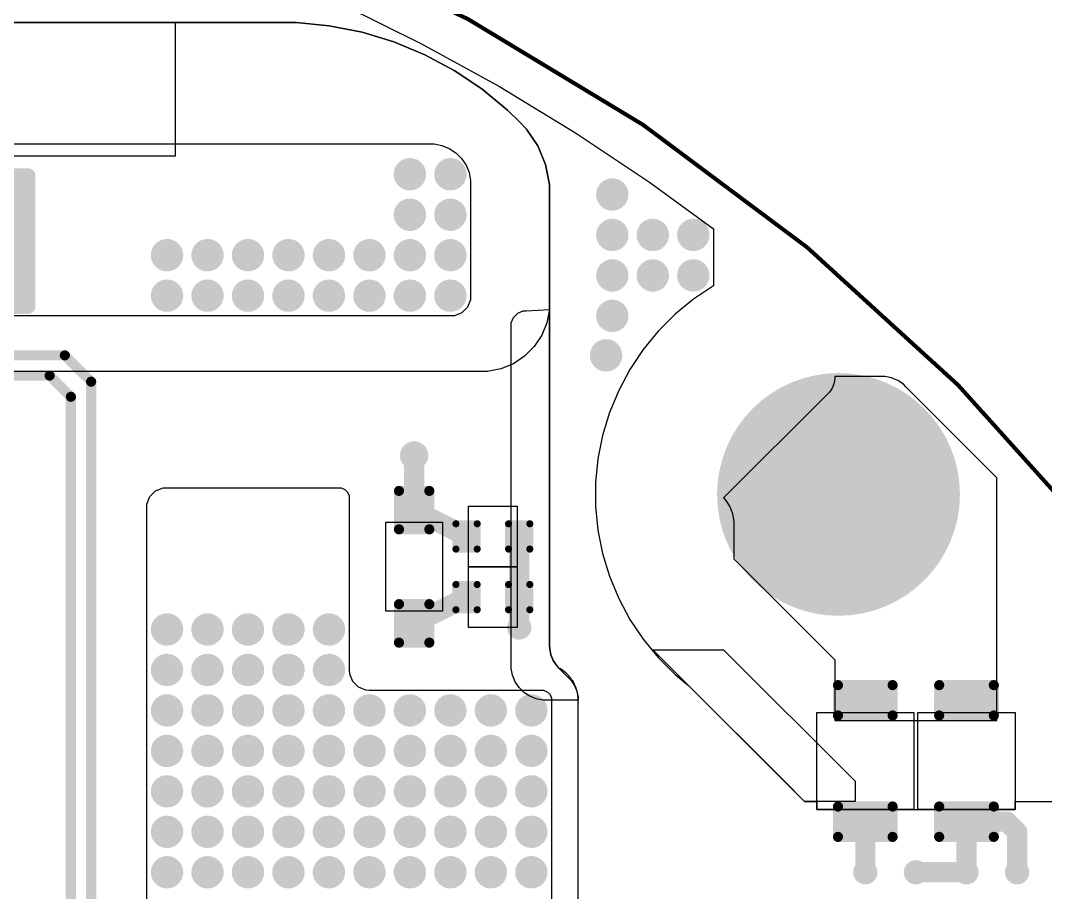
# Model space of a CAD drawing. Header units: millimetres. Extents: x 194 to 375, y 175 to 317.
# Drawn here: x 267.38 to 292.7, y 277.75 to 299.3 of the extents above; entities that cross this region are included whole.
import ezdxf

# ---------------------------------------------------------------- set-up
doc = ezdxf.new("R2010")
doc.units = ezdxf.units.MM
doc.layers.add('Mechanical20', color=56, linetype='Continuous')
doc.layers.add('TopLayer', color=1, linetype='Continuous')

# ---------------------------------------------------------------- blocks, each defined once
blk = doc.blocks.new('R_1608S_108')
at = {"layer": 'TopLayer'}
for p, q in [((-0.5999987999999999, -0.75000104), (-0.5999987999999999, 0.75000104)), ((-0.5999987999999999, 0.75000104), (0.5999987999999999, 0.75000104)), ((0.5999987999999999, 0.75000104), (0.5999987999999999, -0.75000104)), ((0.5999987999999999, -0.75000104), (-0.5999987999999999, -0.75000104))]:
    blk.add_line(p, q, dxfattribs=at)
at = {"layer": 'TopLayer', "const_width": 0.08750045999999999}
for points in [[(-0.9562337999999999, 0.31249874, 1), (-0.8687358799999999, 0.31249874, 1)], [(-0.43123612, 0.31249874, 1), (-0.3437382, 0.31249874, 1)], [(0.3437382, 0.31249874, 1), (0.43123612, 0.31249874, 1)], [(0.8687358799999999, 0.31249874, 1), (0.9562337999999999, 0.31249874, 1)], [(-0.9562337999999999, -0.31249874, 1), (-0.8687358799999999, -0.31249874, 1)], [(-0.43123612, -0.31249874, 1), (-0.3437382, -0.31249874, 1)], [(0.3437382, -0.31249874, 1), (0.43123612, -0.31249874, 1)], [(0.8687358799999999, -0.31249874, 1), (0.9562337999999999, -0.31249874, 1)]]:
    blk.add_lwpolyline(points, format="xyb", close=True, dxfattribs=at)
at = {"layer": 'TopLayer'}
for points in [[(-0.2999867, -0.31249874), (-0.2999867, 0.31249874), (-0.9999853, -0.31249874), (-0.9999853, 0.31249874)], [(-0.38748716, -0.3999992), (-0.38748716, 0.3999992), (-0.91248484, -0.3999992), (-0.91248484, 0.3999992)], [(0.9999853, -0.31249874), (0.9999853, 0.31249874), (0.2999867, -0.31249874), (0.2999867, 0.31249874)], [(0.91248484, -0.3999992), (0.91248484, 0.3999992), (0.38748716, -0.3999992), (0.38748716, 0.3999992)]]:
    blk.add_solid(points, dxfattribs=at)
blk = doc.blocks.new('SOD_323_117')
at = {"layer": 'TopLayer'}
for p, q in [((-1.10000034, -0.7000011399999999), (-1.10000034, 0.7000011399999999)), ((-1.10000034, 0.7000011399999999), (1.10000034, 0.7000011399999999)), ((1.10000034, 0.7000011399999999), (1.10000034, -0.7000011399999999)), ((1.10000034, -0.7000011399999999), (-1.10000034, -0.7000011399999999))]:
    blk.add_line(p, q, dxfattribs=at)
at = {"layer": 'TopLayer', "const_width": 0.12499848}
for points in [[(-1.9374993, 0.37500052, 1), (-1.81250082, 0.37500052, 1)], [(-0.98749866, 0.37500052, 1), (-0.86250018, 0.37500052, 1)], [(0.86250018, 0.37500052, 1), (0.98749866, 0.37500052, 1)], [(1.81250082, 0.37500052, 1), (1.9374993, 0.37500052, 1)], [(-1.9374993, -0.37500052, 1), (-1.81250082, -0.37500052, 1)], [(-0.98749866, -0.37500052, 1), (-0.86250018, -0.37500052, 1)], [(0.86250018, -0.37500052, 1), (0.98749866, -0.37500052, 1)], [(1.81250082, -0.37500052, 1), (1.9374993, -0.37500052, 1)]]:
    blk.add_lwpolyline(points, format="xyb", close=True, dxfattribs=at)
at = {"layer": 'TopLayer'}
for points in [[(-1.99999854, -0.37500052), (-0.80000094, -0.37500052), (-1.99999854, 0.37500052), (-0.80000094, 0.37500052)], [(-1.87500006, -0.499999), (-0.9249994199999999, -0.499999), (-1.87500006, 0.499999), (-0.9249994199999999, 0.499999)], [(1.99999854, 0.37500052), (0.80000094, 0.37500052), (1.99999854, -0.37500052), (0.80000094, -0.37500052)], [(1.87500006, 0.499999), (0.9249994199999999, 0.499999), (1.87500006, -0.499999), (0.9249994199999999, -0.499999)]]:
    blk.add_solid(points, dxfattribs=at)
blk = doc.blocks.new('R_1608S_129')
at = {"layer": 'TopLayer'}
for p, q in [((-0.5999987999999999, -0.75000104), (-0.5999987999999999, 0.75000104)), ((-0.5999987999999999, 0.75000104), (0.5999987999999999, 0.75000104)), ((0.5999987999999999, 0.75000104), (0.5999987999999999, -0.75000104)), ((0.5999987999999999, -0.75000104), (-0.5999987999999999, -0.75000104))]:
    blk.add_line(p, q, dxfattribs=at)
at = {"layer": 'TopLayer', "const_width": 0.08750045999999999}
for points in [[(-0.9562337999999999, 0.31249874, 1), (-0.8687358799999999, 0.31249874, 1)], [(-0.43123612, 0.31249874, 1), (-0.3437382, 0.31249874, 1)], [(0.3437382, 0.31249874, 1), (0.43123612, 0.31249874, 1)], [(0.8687358799999999, 0.31249874, 1), (0.9562337999999999, 0.31249874, 1)], [(-0.9562337999999999, -0.31249874, 1), (-0.8687358799999999, -0.31249874, 1)], [(-0.43123612, -0.31249874, 1), (-0.3437382, -0.31249874, 1)], [(0.3437382, -0.31249874, 1), (0.43123612, -0.31249874, 1)], [(0.8687358799999999, -0.31249874, 1), (0.9562337999999999, -0.31249874, 1)]]:
    blk.add_lwpolyline(points, format="xyb", close=True, dxfattribs=at)
at = {"layer": 'TopLayer'}
for points in [[(-0.2999867, -0.31249874), (-0.2999867, 0.31249874), (-0.9999853, -0.31249874), (-0.9999853, 0.31249874)], [(-0.38748716, -0.3999992), (-0.38748716, 0.3999992), (-0.91248484, -0.3999992), (-0.91248484, 0.3999992)], [(0.9999853, -0.31249874), (0.9999853, 0.31249874), (0.2999867, -0.31249874), (0.2999867, 0.31249874)], [(0.91248484, -0.3999992), (0.91248484, 0.3999992), (0.38748716, -0.3999992), (0.38748716, 0.3999992)]]:
    blk.add_solid(points, dxfattribs=at)
blk = doc.blocks.new('EC_H10_164')
at = {"layer": 'TopLayer'}
for p, q in [((-1.64999924, -4.19999922), (-1.64999924, 4.19999922)), ((-1.64999924, 4.19999922), (1.64999924, 4.19999922)), ((1.64999924, 4.19999922), (1.64999924, -4.19999922)), ((1.64999924, -4.19999922), (-1.64999924, -4.19999922))]:
    blk.add_line(p, q, dxfattribs=at)
at = {"layer": 'TopLayer', "const_width": 0.18750026}
for points in [[(-5.45624766, 0.5624982399999999, 1), (-5.268749939999999, 0.5624982399999999, 1)], [(-2.2312503, 0.5624982399999999, 1), (-2.04375258, 0.5624982399999999, 1)], [(2.04375258, 0.5624982399999999, 1), (2.2312503, 0.5624982399999999, 1)], [(5.268749939999999, 0.5624982399999999, 1), (5.45624766, 0.5624982399999999, 1)], [(-5.45624766, -0.5624982399999999, 1), (-5.268749939999999, -0.5624982399999999, 1)], [(-2.2312503, -0.5624982399999999, 1), (-2.04375258, -0.5624982399999999, 1)], [(2.04375258, -0.5624982399999999, 1), (2.2312503, -0.5624982399999999, 1)], [(5.268749939999999, -0.5624982399999999, 1), (5.45624766, -0.5624982399999999, 1)]]:
    blk.add_lwpolyline(points, format="xyb", close=True, dxfattribs=at)
at = {"layer": 'TopLayer'}
for points in [[(-5.549999059999999, -0.5624982399999999), (-1.95000118, -0.5624982399999999), (-5.549999059999999, 0.5624982399999999), (-1.95000118, 0.5624982399999999)], [(-5.3624988, -0.7499985), (-2.13750144, -0.7499985), (-5.3624988, 0.7499985), (-2.13750144, 0.7499985)], [(1.95000118, -0.5624982399999999), (5.549999059999999, -0.5624982399999999), (1.95000118, 0.5624982399999999), (5.549999059999999, 0.5624982399999999)], [(2.13750144, -0.7499985), (5.3624988, -0.7499985), (2.13750144, 0.7499985), (5.3624988, 0.7499985)]]:
    blk.add_solid(points, dxfattribs=at)
blk = doc.blocks.new('MH_3_5MM_173')
at = {"layer": 'TopLayer', "const_width": 2.99999908}
blk.add_lwpolyline([(-1.49999954, 0, 1), (1.49999954, 0, 1)], format="xyb", close=True, dxfattribs=at)
blk = doc.blocks.new('C_3216S_176')
at = {"layer": 'TopLayer'}
for p, q in [((-1.20000014, -1.20000014), (-1.20000014, 1.20000014)), ((-1.20000014, 1.20000014), (1.20000014, 1.20000014)), ((1.20000014, 1.20000014), (1.20000014, -1.20000014)), ((1.20000014, -1.20000014), (-1.20000014, -1.20000014))]:
    blk.add_line(p, q, dxfattribs=at)
at = {"layer": 'TopLayer', "const_width": 0.12499848}
for points in [[(-1.93741802, 0.67500754, 1), (-1.81241954, 0.67500754, 1)], [(-1.18741698, 0.67500754, 1), (-1.0624185, 0.67500754, 1)], [(1.06258106, 0.67500246, 1), (1.18757954, 0.67500246, 1)], [(1.8125821, 0.67500246, 1), (1.93758058, 0.67500246, 1)], [(-1.93741802, -0.6749923, 1), (-1.81241954, -0.6749923, 1)], [(-1.18741698, -0.6749923, 1), (-1.0624185, -0.6749923, 1)], [(1.06258106, -0.67499738, 1), (1.18757954, -0.67499738, 1)], [(1.8125821, -0.67499738, 1), (1.93758058, -0.67499738, 1)]]:
    blk.add_lwpolyline(points, format="xyb", close=True, dxfattribs=at)
at = {"layer": 'TopLayer'}
for points in [[(-1.12491774, -0.7999907799999999), (-1.12491774, 0.80000602), (-1.87491878, -0.7999907799999999), (-1.87491878, 0.80000602)], [(1.87508134, -0.79999586), (1.87508134, 0.80000094), (1.1250803, -0.79999586), (1.1250803, 0.80000094)], [(-0.99991926, -0.6749923), (-0.99991926, 0.67500754), (-1.99991726, -0.6749923), (-1.99991726, 0.67500754)], [(2.00007982, -0.67499738), (2.00007982, 0.67500246), (1.00008182, -0.67499738), (1.00008182, 0.67500246)]]:
    blk.add_solid(points, dxfattribs=at)
blk = doc.blocks.new('R_3216S_177')
at = {"layer": 'TopLayer'}
for p, q in [((-1.20000268, 1.20000014), (1.20000014, 1.20000268)), ((-1.20000014, -1.20000268), (-1.20000268, 1.20000014)), ((1.20000014, 1.20000268), (1.20000268, -1.20000014)), ((1.20000268, -1.20000014), (-1.20000014, -1.20000268))]:
    blk.add_line(p, q, dxfattribs=at)
at = {"layer": 'TopLayer', "const_width": 0.12499848}
for points in [[(-1.9374993, 0.67500246, 1), (-1.81250082, 0.67500246, 1)], [(-1.18749826, 0.67500246, 1), (-1.06249978, 0.67500246, 1)], [(1.06249978, 0.67499738, 1), (1.18749826, 0.67499738, 1)], [(1.81250082, 0.67499738, 1), (1.9374993, 0.67499738, 1)], [(-1.9374993, -0.67499738, 1), (-1.81250082, -0.67499738, 1)], [(-1.18749826, -0.67499738, 1), (-1.06249978, -0.67499738, 1)], [(1.06249978, -0.67500246, 1), (1.18749826, -0.67500246, 1)], [(1.81250082, -0.67500246, 1), (1.9374993, -0.67500246, 1)]]:
    blk.add_lwpolyline(points, format="xyb", close=True, dxfattribs=at)
at = {"layer": 'TopLayer'}
for points in [[(-1.12499902, -0.79999586), (-1.12499902, 0.80000094), (-1.87500006, -0.79999586), (-1.87500006, 0.80000094)], [(1.87500006, -0.80000094), (1.87500006, 0.79999586), (1.12499902, -0.80000094), (1.12499902, 0.79999586)], [(-1.00000054, -0.67499738), (-1.00000054, 0.67500246), (-1.99999854, -0.67499738), (-1.99999854, 0.67500246)], [(1.99999854, -0.67500246), (1.99999854, 0.67499738), (1.00000054, -0.67500246), (1.00000054, 0.67499738)]]:
    blk.add_solid(points, dxfattribs=at)

msp = doc.modelspace()

# ---------------------------------------------------------------- linework, layer by layer
at = {"layer": 'Mechanical20', "const_width": 0.0999998}
msp.add_lwpolyline([(206.49999848, 273.89974938, -0.633004866005813), (299.50000044, 278.12467616)], format="xyb", dxfattribs=at)
at = {"layer": 'TopLayer'}
for p, q in [((275.31016058, 299.69978668), (277.28330878, 298.72673808)), ((238.75000002, 299.24999332), (273.77662796, 299.24998824)), ((271.2000037, 299.25000094), (262.82655334, 299.25000094)), ((271.2000037, 299.24998824), (271.2000037, 299.25000094)), ((273.77662796, 299.24998824), (271.2000037, 299.24998824)), ((273.77662796, 299.24998824), (274.1885804, 299.24999586)), ((274.1885804, 299.24999586), (273.77662796, 299.24998824)), ((274.1885804, 299.24999586), (275.0085178, 299.16924672)), ((275.0085178, 299.16924672), (274.1885804, 299.24999586)), ((275.0085178, 299.16924672), (275.81658832, 299.00851044)), ((275.81658832, 299.00851044), (275.0085178, 299.16924672)), ((275.81658832, 299.00851044), (276.60501194, 298.76933642)), ((276.60501194, 298.76933642), (275.81658832, 299.00851044)), ((276.60501194, 298.76933642), (277.36619406, 298.45403098)), ((277.36619406, 298.45403098), (276.60501194, 298.76933642)), ((277.28330878, 298.72673808), (279.21213652, 297.66854614)), ((277.36619406, 298.45403098), (278.09280424, 298.06562688)), ((278.09280424, 298.06562688), (277.36619406, 298.45403098)), ((278.09280424, 298.06562688), (278.7778397, 297.60786808)), ((278.7778397, 297.60786808), (278.09280424, 298.06562688)), ((278.7778397, 297.60786808), (279.41470406, 297.08516402)), ((279.41470406, 297.08516402), (278.7778397, 297.60786808)), ((279.21213652, 297.66854614), (281.09296842, 296.52723016)), ((279.41470406, 297.08516402), (279.70598364, 296.7938565)), ((279.7059049, 296.79393524), (279.41470406, 297.08516402)), ((279.70604968, 296.79395048), (279.7059049, 296.79393524)), ((279.70598364, 296.7938565), (279.70604714, 296.79394794)), ((279.70604714, 296.79394794), (279.70604968, 296.79395048)), ((279.70604714, 296.79394794), (279.88296068, 296.61706234)), ((279.88296068, 296.61706234), (279.70604714, 296.79394794)), ((279.88296068, 296.61706234), (280.16094336, 296.20103574)), ((280.16094336, 296.20103574), (279.88296068, 296.61706234)), ((281.09296842, 296.52723016), (282.92222816, 295.30495676)), ((239.49998582, 296.24998154), (277.49995808, 296.25001202)), ((277.49995808, 296.25001202), (277.59845674, 296.25001964)), ((277.59845674, 296.25001964), (277.79166946, 296.21159706)), ((277.79166946, 296.21159706), (277.9736757, 296.13621494)), ((277.9736757, 296.13621494), (278.13747522, 296.02677142)), ((278.13747522, 296.02677142), (278.2767739, 295.88747528)), ((280.16094336, 296.20103574), (280.35239078, 295.73876082)), ((280.35239078, 295.73876082), (280.16094336, 296.20103574)), ((278.2767739, 295.88747528), (278.38621742, 295.72367576)), ((278.38621742, 295.72367576), (278.46160208, 295.54167206)), ((278.46160208, 295.54167206), (278.5000272, 295.34845934)), ((280.35239078, 295.73876082), (280.44994202, 295.2480125)), ((280.44994202, 295.2480125), (280.35239078, 295.73876082)), ((278.5000272, 295.24996322), (278.49997894, 292.49998142)), ((278.5000272, 295.34845934), (278.50002212, 295.24996068)), ((278.50002212, 295.24996068), (278.5000272, 295.24996322)), ((282.92222816, 295.30495676), (284.49999996, 294.14808836)), ((280.44994202, 295.2480125), (280.44989122, 294.9978352)), ((280.44989122, 294.99795966), (280.44994202, 295.2480125)), ((280.45000044, 294.9978987), (280.44989122, 294.99795966)), ((280.44989122, 294.9978352), (280.4499979, 294.9978987)), ((280.4499979, 294.9978987), (280.44999282, 292.32499574)), ((280.44999282, 292.32499574), (280.4499979, 294.99789616)), ((280.4499979, 294.99789616), (280.45000044, 294.9978987)), ((284.49999996, 294.14808836), (284.49999996, 292.74075818)), ((284.49966214, 292.74057784), (284.00949294, 292.41305754)), ((284.49999996, 292.74075818), (284.49966214, 292.74057784)), ((278.49997894, 292.49998142), (278.49999418, 292.4005201)), ((278.42388308, 292.21673332), (278.2832255, 292.07607574)), ((278.49999418, 292.4005201), (278.42388308, 292.21673332)), ((280.44999282, 292.32499574), (280.45000552, 292.15755386)), ((280.45000552, 292.15755386), (280.44999282, 292.32499574)), ((284.00949294, 292.41305754), (283.55378392, 292.03906794)), ((277.99997994, 291.99998242), (239.49998582, 292.0000002)), ((278.09943872, 291.99996464), (277.9999774, 291.99998242)), ((277.9999774, 291.99998242), (277.99997994, 291.99998242)), ((278.2832255, 292.07607574), (278.09943872, 291.99996464)), ((279.4999998, 291.82459288), (279.55708884, 291.9624209)), ((279.55708884, 291.9624209), (279.66257758, 292.06790964)), ((279.66257758, 292.06790964), (279.8004056, 292.12500122)), ((279.8004056, 292.12500122), (279.87500032, 292.12500122)), ((279.87500032, 292.12500122), (280.45000044, 292.1575564)), ((279.87500032, 292.12500122), (279.87500032, 292.12500122)), ((280.45000552, 292.15755386), (280.38468688, 291.82909884)), ((280.45000044, 292.1575564), (280.45000044, 283.85050926)), ((280.45000044, 292.15752846), (280.45000552, 292.15755386)), ((280.45000044, 283.85050926), (280.45000044, 292.15752846)), ((283.55378392, 292.03906794), (283.13692928, 291.6222133)), ((279.4999998, 291.7500007), (279.4999998, 291.82459288)), ((279.4999998, 283.37500094), (279.4999998, 291.7500007)), ((280.38468688, 291.82909884), (280.25653626, 291.51970398)), ((280.25653626, 291.51970398), (280.0704838, 291.24125648)), ((283.13692928, 291.6222133), (282.76293968, 291.16650428)), ((280.0704838, 291.24125648), (279.8336796, 291.00446244)), ((279.8336796, 291.00446244), (279.55522448, 290.81842014)), ((282.76293968, 291.16650428), (282.43541938, 290.67633508)), ((279.55522448, 290.81842014), (279.245822, 290.69028476)), ((278.74999876, 290.62499914), (240.12500108, 290.62499914)), ((278.91736698, 290.62498136), (278.7499251, 290.62499914)), ((278.7499251, 290.62499914), (278.74999876, 290.62499914)), ((279.245822, 290.69028476), (278.91736698, 290.62498136)), ((282.43541938, 290.67633508), (282.15752052, 290.15642248)), ((287.49709836, 290.44083644), (287.474025, 290.32478384)), ((287.49999396, 290.49999812), (287.49709836, 290.44083644)), ((288.64644836, 290.50000066), (287.49999396, 290.49999812)), ((288.6464382, 290.49998034), (288.64644836, 290.50000066)), ((288.73050712, 290.49999812), (288.6464382, 290.49998034)), ((288.89541916, 290.4672118), (288.73050712, 290.49999812)), ((289.05076048, 290.4028736), (288.89541916, 290.4672118)), ((287.42874188, 290.21546732), (287.36299144, 290.11709312)), ((287.474025, 290.32478384), (287.42874188, 290.21546732)), ((289.190557, 290.3094524), (289.05076048, 290.4028736)), ((289.24999554, 290.24999862), (289.190557, 290.3094524)), ((291.5000012, 287.99999296), (289.24999554, 290.24999862)), ((282.15752052, 290.15642248), (281.93192026, 289.61177536)), ((287.32322012, 290.0732197), (284.74999692, 287.49999396)), ((287.36299144, 290.11709312), (287.32320234, 290.07321462)), ((287.32320234, 290.07321462), (287.32322012, 290.0732197)), ((281.93192026, 289.61177536), (281.7607903, 289.04763882)), ((281.7607903, 289.04763882), (281.64578164, 288.46944338)), ((281.64578164, 288.46944338), (281.58799918, 287.88275926)), ((291.5000012, 281.99999734), (291.5000012, 287.99999296)), ((270.57611874, 287.53321462), (270.71676108, 287.67385696)), ((270.71676108, 287.67385696), (270.90051992, 287.74996806)), ((270.90051992, 287.74996806), (270.99996854, 287.74996552)), ((270.99996854, 287.74996552), (271.00000664, 287.7500087)), ((271.00000664, 287.7500087), (275.2499956, 287.749996)), ((275.2499956, 287.749996), (275.29972626, 287.75000362)), ((275.29972626, 287.75000362), (275.39161838, 287.71194172)), ((275.39161838, 287.71194172), (275.46193828, 287.64159896)), ((281.58799918, 287.88275926), (281.58799918, 287.29323796)), ((270.50000256, 287.34945578), (270.57611874, 287.53321462)), ((275.46193828, 287.64159896), (275.49997224, 287.54969668)), ((275.49997224, 287.54969668), (275.49994938, 287.49996602)), ((275.49994938, 287.49996602), (275.50000018, 287.49999904)), ((275.50000018, 287.49999904), (275.50000018, 283.24999738)), ((284.74999692, 287.49999396), (284.80625792, 287.43793414)), ((284.80625792, 287.43793414), (284.899227, 287.29881072)), ((270.5000051, 287.25000716), (270.50000256, 287.34945578)), ((270.50001018, 275.12496156), (270.5000051, 287.25000716)), ((281.58799918, 287.29323796), (281.64578164, 286.70655384)), ((284.899227, 287.29881072), (284.96325786, 287.1442187)), ((284.96325786, 287.1442187), (284.99588416, 286.98010168)), ((284.99588416, 286.98010168), (284.99997864, 286.89643662)), ((284.99997864, 286.89643662), (284.99999896, 286.89644678)), ((284.99999896, 286.89644678), (284.99999642, 285.9999995)), ((281.64578164, 286.70655384), (281.7607903, 286.1283584)), ((281.7607903, 286.1283584), (281.93192026, 285.56422186)), ((284.99999642, 285.9999995), (287.50000158, 283.4999791)), ((281.93192026, 285.56422186), (282.15752052, 285.01957474)), ((282.15752052, 285.01957474), (282.43541938, 284.49966214)), ((282.43541938, 284.49966214), (282.76293968, 284.00949294)), ((282.76293968, 284.00949294), (283.13692928, 283.55378392)), ((280.45000044, 283.85050926), (280.45377488, 283.77365902)), ((280.45377488, 283.77365902), (280.45000044, 283.85050926)), ((280.45377488, 283.77365902), (280.48375958, 283.62291256)), ((280.48375958, 283.62291256), (280.45377488, 283.77365902)), ((280.48375958, 283.62291256), (280.54257836, 283.48091132)), ((280.54257836, 283.48091132), (280.48375958, 283.62291256)), ((286.75000054, 279.9999988), (283.00000042, 283.74999892)), ((283.00000042, 283.74999892), (284.750002, 283.74999892)), ((284.750002, 283.74999892), (288.00000058, 280.50000034)), ((279.4999998, 283.28880858), (279.4999998, 283.37500094)), ((279.4999998, 283.37500094), (279.4999998, 283.37500094)), ((280.54257836, 283.48091132), (280.62796808, 283.3531163)), ((280.60254014, 283.39117058), (280.54257836, 283.48091132)), ((280.67964438, 283.29610346), (280.60254014, 283.39117058)), ((280.62796808, 283.3531163), (280.6796393, 283.29610346)), ((283.13692928, 283.55378392), (283.55378392, 283.13692928)), ((287.50000158, 283.4999791), (287.49997618, 281.99998972)), ((275.50000018, 283.24999738), (275.50959376, 283.15245376)), ((275.50959376, 283.15245376), (275.5842342, 282.97221282)), ((279.5336294, 283.11973602), (279.4999998, 283.28880858)), ((279.59959828, 282.96047548), (279.5336294, 283.11973602)), ((280.6796393, 283.29610346), (280.67964184, 283.296106)), ((280.67964184, 283.296106), (280.92913842, 283.04660434)), ((280.71934458, 283.2796595), (280.67964438, 283.29610346)), ((280.75342884, 283.25350512), (280.71934458, 283.2796595)), ((280.7906373, 283.23202434), (280.75342884, 283.25350512)), ((280.8210284, 283.20163578), (280.7906373, 283.23202434)), ((280.85512536, 283.17547124), (280.8210284, 283.20163578)), ((280.92550114, 283.10509546), (280.85512536, 283.17547124)), ((280.95166568, 283.0709985), (280.92550114, 283.10509546)), ((283.55378392, 283.13692928), (283.88439286, 282.86560648)), ((275.5842342, 282.97221282), (275.72217398, 282.83426034)), ((279.69536898, 282.81714328), (279.59959828, 282.96047548)), ((280.92913842, 283.04660434), (280.98298642, 282.99275634)), ((280.9820644, 283.04059724), (280.95166568, 283.0709985)), ((281.0035401, 283.00339386), (280.9820644, 283.04059724)), ((280.98298642, 282.99275634), (281.06760398, 282.86611956)), ((281.02969194, 282.96931468), (281.0035401, 283.00339386)), ((281.04614352, 282.92959924), (281.02969194, 282.96931468)), ((281.06763192, 282.892373), (281.04614352, 282.92959924)), ((281.06760398, 282.86611956), (281.12588682, 282.72540864)), ((281.10571414, 282.80042246), (281.06763192, 282.892373)), ((283.88439286, 282.86560648), (286.2500117, 280.49998764)), ((275.72217398, 282.83426034), (275.90240984, 282.75960466)), ((275.90240984, 282.75960466), (275.99995092, 282.75000092)), ((275.99995092, 282.75000092), (275.99999918, 282.75000092)), ((275.99999918, 282.75000092), (280.24982812, 282.7499679)), ((279.81726358, 282.69524868), (279.69536898, 282.81714328)), ((279.96059578, 282.59947798), (279.81726358, 282.69524868)), ((280.11985632, 282.5335091), (279.96059578, 282.59947798)), ((280.24982812, 282.7499679), (280.29958926, 282.74997044)), ((280.29958926, 282.74997044), (280.3915398, 282.71188568)), ((280.3915398, 282.71188568), (280.46191558, 282.6415099)), ((280.46191558, 282.6415099), (280.4999978, 282.54955936)), ((281.1168368, 282.75889854), (281.10571414, 282.80042246)), ((281.13328584, 282.71918056), (281.1168368, 282.75889854)), ((281.12588682, 282.72540864), (281.15560228, 282.57603124)), ((281.13888908, 282.67658476), (281.13328584, 282.71918056)), ((281.15000158, 282.63510402), (281.13888908, 282.67658476)), ((281.14999904, 282.60419222), (281.15000158, 282.63510402)), ((281.15560228, 282.57603124), (281.14999904, 282.60419222)), ((280.28892888, 282.4998795), (280.11985632, 282.5335091)), ((280.37512124, 282.4998795), (280.28892888, 282.4998795)), ((281.15560228, 282.4998795), (280.37512124, 282.4998795)), ((280.4999978, 282.54955936), (280.49999272, 282.49979568)), ((280.49999272, 282.49979568), (280.50000288, 282.4998033)), ((280.50000288, 282.4998033), (280.50000288, 276.24998344)), ((281.15560228, 282.57603124), (281.15560228, 282.4998795)), ((281.15560228, 282.54953142), (281.15560228, 282.57603124)), ((281.15560736, 282.54949332), (281.15560228, 282.54953142)), ((281.15560228, 282.4998795), (281.15560736, 282.54949332)), ((281.15560228, 282.4998795), (281.15560228, 282.4998795)), ((281.15561244, 282.4998033), (281.15560228, 282.4998795)), ((281.15561244, 276.25001646), (281.15561244, 282.4998033)), ((287.49997618, 281.99998972), (291.5000012, 281.99999734)), ((286.2500117, 280.49998764), (286.74998784, 279.9999861)), ((288.00000058, 280.50000034), (288.00000058, 279.9999988)), ((286.74998784, 279.9999861), (287.04999994, 279.9999861)), ((288.00000058, 279.9999988), (286.75000054, 279.9999988)), ((287.04999994, 279.9999861), (287.04999994, 279.7999992)), ((291.95000284, 279.99999118), (297.19062736, 279.9999988)), ((291.95000284, 279.7999992), (291.95000284, 279.99999118)), ((287.04999994, 279.7999992), (289.4230051, 279.7999992)), ((289.4230051, 279.7999992), (289.44999514, 279.79999666)), ((289.44999514, 279.79999666), (289.44999768, 279.79999412)), ((289.44999768, 279.79999412), (289.5500051, 279.79999158)), ((289.5500051, 279.79999412), (289.57700022, 279.79999666)), ((289.5500051, 279.79999158), (289.5500051, 279.79999412)), ((289.57700022, 279.79999666), (291.95000284, 279.7999992))]:
    msp.add_line(p, q, dxfattribs=at)
for points, const_width in [([(276.80000266, 295.50000082, 1), (277.20000186, 295.50000082, 1)], 0.3999992), ([(277.8000032, 295.50000082, 1), (278.2000024, 295.50000082, 1)], 0.3999992), ([(281.80000028, 294.99999928, 1), (282.19999948, 294.99999928, 1)], 0.3999992), ([(276.80000266, 294.50000028, 1), (277.20000186, 294.50000028, 1)], 0.3999992), ([(277.8000032, 294.50000028, 1), (278.2000024, 294.50000028, 1)], 0.3999992), ([(281.80000028, 293.9999962, 1), (282.19999948, 293.9999962, 1)], 0.3999992), ([(282.80000082, 293.99999874, 1), (283.20000002, 293.99999874, 1)], 0.3999992), ([(283.80000136, 293.99999874, 1), (284.20000056, 293.99999874, 1)], 0.3999992), ([(270.79999942, 293.49999974, 1), (271.19999862, 293.49999974, 1)], 0.3999992), ([(271.79999996, 293.49999974, 1), (272.19999916, 293.49999974, 1)], 0.3999992), ([(272.80000304, 293.49999974, 1), (273.20000224, 293.49999974, 1)], 0.3999992), ([(273.80000358, 293.49999974, 1), (274.20000278, 293.49999974, 1)], 0.3999992), ([(274.80000158, 293.49999974, 1), (275.20000078, 293.49999974, 1)], 0.3999992), ([(275.80000212, 293.49999974, 1), (276.20000132, 293.49999974, 1)], 0.3999992), ([(276.80000266, 293.49999974, 1), (277.20000186, 293.49999974, 1)], 0.3999992), ([(277.8000032, 293.49999974, 1), (278.2000024, 293.49999974, 1)], 0.3999992), ([(281.80000028, 293.00000074, 1), (282.19999948, 293.00000074, 1)], 0.3999992), ([(282.80000082, 293.00000074, 1), (283.20000002, 293.00000074, 1)], 0.3999992), ([(283.80000136, 293.00000074, 1), (284.20000056, 293.00000074, 1)], 0.3999992), ([(270.79999942, 292.4999992, 1), (271.19999862, 292.4999992, 1)], 0.3999992), ([(271.79999996, 292.4999992, 1), (272.19999916, 292.4999992, 1)], 0.3999992), ([(272.80000304, 292.4999992, 1), (273.20000224, 292.4999992, 1)], 0.3999992), ([(273.80000358, 292.4999992, 1), (274.20000278, 292.4999992, 1)], 0.3999992), ([(274.80000158, 292.4999992, 1), (275.20000078, 292.4999992, 1)], 0.3999992), ([(275.80000212, 292.4999992, 1), (276.20000132, 292.4999992, 1)], 0.3999992), ([(276.80000266, 292.4999992, 1), (277.20000186, 292.4999992, 1)], 0.3999992), ([(277.8000032, 292.4999992, 1), (278.2000024, 292.4999992, 1)], 0.3999992), ([(281.80000028, 292.0000002, 1), (282.19999948, 292.0000002, 1)], 0.3999992), ([(281.64635568, 291.02499834, 1), (282.04635488, 291.02499834, 1)], 0.3999992), ([(268.41250356, 291.02499834, 1), (268.53750204, 291.02499834, 1)], 0.12499848), ([(268.41250356, 291.02499834, 1), (268.53750204, 291.02499834, 1)], 0.12499848), ([(268.03750558, 290.5249968, 1), (268.16250406, 290.5249968, 1)], 0.12499848), ([(268.03750558, 290.5249968, 1), (268.16250406, 290.5249968, 1)], 0.12499848), ([(269.06250226, 290.37499964, 1), (269.18750074, 290.37499964, 1)], 0.12499848), ([(269.06250226, 290.37499964, 1), (269.18750074, 290.37499964, 1)], 0.12499848), ([(268.56250326, 289.99999912, 1), (268.68750174, 289.99999912, 1)], 0.12499848), ([(268.56250326, 289.99999912, 1), (268.68750174, 289.99999912, 1)], 0.12499848), ([(276.9300151, 288.54999948, 1), (277.28001694, 288.54999948, 1)], 0.3499993), ([(276.98001754, 288.54999948, 1), (277.2300145, 288.54999948, 1)], 0.2499995), ([(276.98001754, 287.1999971, 1), (277.2300145, 287.1999971, 1)], 0.2499995), ([(276.98001754, 287.1999971, 1), (277.2300145, 287.1999971, 1)], 0.2499995), ([(278.27504162, 286.55000094, 1), (278.52503858, 286.55000094, 1)], 0.2499995), ([(279.57501362, 286.54999586, 1), (279.82501058, 286.54999586, 1)], 0.2499995), ([(278.27504162, 285.0500014, 1), (278.52503858, 285.0500014, 1)], 0.2499995), ([(279.57501362, 285.0500014, 1), (279.82501058, 285.0500014, 1)], 0.2499995), ([(279.57501362, 285.0500014, 1), (279.82501058, 285.0500014, 1)], 0.2499995), ([(270.79999688, 284.25000554, 1), (271.19999608, 284.25000554, 1)], 0.3999992), ([(271.79999742, 284.25000554, 1), (272.19999662, 284.25000554, 1)], 0.3999992), ([(272.79999796, 284.25000554, 1), (273.19999716, 284.25000554, 1)], 0.3999992), ([(273.7999985, 284.25000554, 1), (274.1999977, 284.25000554, 1)], 0.3999992), ([(274.79999904, 284.25000554, 1), (275.19999824, 284.25000554, 1)], 0.3999992), ([(276.98001754, 284.39999762, 1), (277.2300145, 284.39999762, 1)], 0.2499995), ([(279.5500124, 284.30000036, 1), (279.8500118, 284.30000036, 1)], 0.2999994), ([(279.57501362, 284.30000036, 1), (279.82501058, 284.30000036, 1)], 0.2499995), ([(270.79999688, 283.250005, 1), (271.19999608, 283.250005, 1)], 0.3999992), ([(271.79999742, 283.250005, 1), (272.19999662, 283.250005, 1)], 0.3999992), ([(272.79999796, 283.250005, 1), (273.19999716, 283.250005, 1)], 0.3999992), ([(273.7999985, 283.250005, 1), (274.1999977, 283.250005, 1)], 0.3999992), ([(274.79999904, 283.250005, 1), (275.19999824, 283.250005, 1)], 0.3999992), ([(270.79999688, 282.25000446, 1), (271.19999608, 282.25000446, 1)], 0.3999992), ([(271.79999742, 282.25000446, 1), (272.19999662, 282.25000446, 1)], 0.3999992), ([(272.79999796, 282.25000446, 1), (273.19999716, 282.25000446, 1)], 0.3999992), ([(273.7999985, 282.25000446, 1), (274.1999977, 282.25000446, 1)], 0.3999992), ([(274.79999904, 282.25000446, 1), (275.19999824, 282.25000446, 1)], 0.3999992), ([(275.79999958, 282.25000446, 1), (276.19999878, 282.25000446, 1)], 0.3999992), ([(276.80000012, 282.25000446, 1), (277.19999932, 282.25000446, 1)], 0.3999992), ([(277.80000066, 282.25000446, 1), (278.19999986, 282.25000446, 1)], 0.3999992), ([(278.79999866, 282.25000446, 1), (279.19999786, 282.25000446, 1)], 0.3999992), ([(279.7999992, 282.25000446, 1), (280.1999984, 282.25000446, 1)], 0.3999992), ([(270.79999688, 281.25000392, 1), (271.19999608, 281.25000392, 1)], 0.3999992), ([(271.79999742, 281.25000392, 1), (272.19999662, 281.25000392, 1)], 0.3999992), ([(272.79999796, 281.25000392, 1), (273.19999716, 281.25000392, 1)], 0.3999992), ([(273.7999985, 281.25000392, 1), (274.1999977, 281.25000392, 1)], 0.3999992), ([(274.79999904, 281.25000392, 1), (275.19999824, 281.25000392, 1)], 0.3999992), ([(275.79999958, 281.25000392, 1), (276.19999878, 281.25000392, 1)], 0.3999992), ([(276.80000012, 281.25000392, 1), (277.19999932, 281.25000392, 1)], 0.3999992), ([(277.80000066, 281.25000392, 1), (278.19999986, 281.25000392, 1)], 0.3999992), ([(278.79999866, 281.25000392, 1), (279.19999786, 281.25000392, 1)], 0.3999992), ([(279.7999992, 281.25000392, 1), (280.1999984, 281.25000392, 1)], 0.3999992), ([(270.79999688, 280.25000338, 1), (271.19999608, 280.25000338, 1)], 0.3999992), ([(271.79999742, 280.25000338, 1), (272.19999662, 280.25000338, 1)], 0.3999992), ([(272.79999796, 280.25000338, 1), (273.19999716, 280.25000338, 1)], 0.3999992), ([(273.7999985, 280.25000338, 1), (274.1999977, 280.25000338, 1)], 0.3999992), ([(274.79999904, 280.25000338, 1), (275.19999824, 280.25000338, 1)], 0.3999992), ([(275.79999958, 280.25000338, 1), (276.19999878, 280.25000338, 1)], 0.3999992), ([(276.80000012, 280.25000338, 1), (277.19999932, 280.25000338, 1)], 0.3999992), ([(277.80000066, 280.25000338, 1), (278.19999986, 280.25000338, 1)], 0.3999992), ([(278.79999866, 280.25000338, 1), (279.19999786, 280.25000338, 1)], 0.3999992), ([(279.7999992, 280.25000338, 1), (280.1999984, 280.25000338, 1)], 0.3999992), ([(270.79999688, 279.25000284, 1), (271.19999608, 279.25000284, 1)], 0.3999992), ([(271.79999742, 279.25000284, 1), (272.19999662, 279.25000284, 1)], 0.3999992), ([(272.79999796, 279.25000284, 1), (273.19999716, 279.25000284, 1)], 0.3999992), ([(273.7999985, 279.25000284, 1), (274.1999977, 279.25000284, 1)], 0.3999992), ([(274.79999904, 279.25000284, 1), (275.19999824, 279.25000284, 1)], 0.3999992), ([(275.79999958, 279.25000284, 1), (276.19999878, 279.25000284, 1)], 0.3999992), ([(276.80000012, 279.25000284, 1), (277.19999932, 279.25000284, 1)], 0.3999992), ([(277.80000066, 279.25000284, 1), (278.19999986, 279.25000284, 1)], 0.3999992), ([(278.79999866, 279.25000284, 1), (279.19999786, 279.25000284, 1)], 0.3999992), ([(279.7999992, 279.25000284, 1), (280.1999984, 279.25000284, 1)], 0.3999992), ([(288.12500414, 279.49991852, 1), (288.3750011, 279.49991852, 1)], 0.2499995), ([(290.62499914, 279.4999998, 1), (290.8749961, 279.4999998, 1)], 0.2499995), ([(290.62499914, 279.4999998, 1), (290.8749961, 279.4999998, 1)], 0.2499995), ([(291.62500222, 279.4999998, 1), (291.87499918, 279.4999998, 1)], 0.2499995), ([(291.62500222, 279.4999998, 1), (291.87499918, 279.4999998, 1)], 0.2499995), ([(291.87500172, 279.2500003, 1), (292.12499868, 279.2500003, 1)], 0.2499995), ([(291.87500172, 279.2500003, 1), (292.12499868, 279.2500003, 1)], 0.2499995), ([(270.79999688, 278.2500023, 1), (271.19999608, 278.2500023, 1)], 0.3999992), ([(271.79999742, 278.2500023, 1), (272.19999662, 278.2500023, 1)], 0.3999992), ([(272.79999796, 278.2500023, 1), (273.19999716, 278.2500023, 1)], 0.3999992), ([(273.7999985, 278.2500023, 1), (274.1999977, 278.2500023, 1)], 0.3999992), ([(274.79999904, 278.2500023, 1), (275.19999824, 278.2500023, 1)], 0.3999992), ([(275.79999958, 278.2500023, 1), (276.19999878, 278.2500023, 1)], 0.3999992), ([(276.80000012, 278.2500023, 1), (277.19999932, 278.2500023, 1)], 0.3999992), ([(277.80000066, 278.2500023, 1), (278.19999986, 278.2500023, 1)], 0.3999992), ([(278.79999866, 278.2500023, 1), (279.19999786, 278.2500023, 1)], 0.3999992), ([(279.7999992, 278.2500023, 1), (280.1999984, 278.2500023, 1)], 0.3999992), ([(288.10000038, 278.24999976, 1), (288.39999978, 278.24999976, 1)], 0.2999994), ([(289.35000042, 278.24999976, 1), (289.64999982, 278.24999976, 1)], 0.2999994), ([(290.60000046, 278.24999976, 1), (290.89999986, 278.24999976, 1)], 0.2999994), ([(291.8500005, 278.24999976, 1), (292.1499999, 278.24999976, 1)], 0.2999994), ([(288.1250016, 278.24999976, 1), (288.37499856, 278.24999976, 1)], 0.2499995), ([(288.12500414, 278.2500023, 1), (288.3750011, 278.2500023, 1)], 0.2499995), ([(288.12500414, 278.2500023, 1), (288.3750011, 278.2500023, 1)], 0.2499995), ([(289.37500164, 278.24999976, 1), (289.6249986, 278.24999976, 1)], 0.2499995), ([(290.62499914, 278.2500023, 1), (290.8749961, 278.2500023, 1)], 0.2499995), ([(290.62499914, 278.2500023, 1), (290.8749961, 278.2500023, 1)], 0.2499995), ([(290.62500168, 278.24999976, 1), (290.87499864, 278.24999976, 1)], 0.2499995), ([(290.62500168, 278.24999976, 1), (290.87499864, 278.24999976, 1)], 0.2499995), ([(291.87500172, 278.24999976, 1), (292.12499868, 278.24999976, 1)], 0.2499995)]:
    msp.add_lwpolyline(points, format="xyb", close=True, dxfattribs=dict(at, const_width=const_width))
for points, const_width in [([(240.14999722, 291.02499834), (268.4750028, 291.02499834)], 0.2499995), ([(268.4750028, 291.02499834), (269.1250015, 290.37499964)], 0.2499995), ([(240.39999672, 290.5249968), (268.10000482, 290.5249968)], 0.2499995), ([(268.10000482, 290.5249968), (268.6250025, 289.99999912)], 0.2499995), ([(269.1250015, 274.62500066), (269.1250015, 290.37499964)], 0.2499995), ([(268.6250025, 274.6138145), (268.6250025, 289.99999912)], 0.2499995), ([(277.10501602, 287.1999971), (277.10501602, 288.54999948)], 0.499999), ([(277.10501602, 287.1999971), (278.4000401, 286.55000094)], 0.499999), ([(279.7000121, 285.0500014), (279.7000121, 286.54999586)], 0.499999), ([(277.10501602, 284.39999762), (278.4000401, 285.0500014)], 0.499999), ([(279.7000121, 284.30000036), (279.7000121, 285.0500014)], 0.499999), ([(288.25000262, 278.2500023), (288.25000262, 279.49991852)], 0.499999), ([(290.74999762, 278.2500023), (290.74999762, 279.4999998)], 0.499999), ([(290.74999762, 279.4999998), (291.7500007, 279.4999998)], 0.499999), ([(291.7500007, 279.4999998), (292.0000002, 279.2500003)], 0.499999), ([(292.0000002, 278.24999976), (292.0000002, 279.2500003)], 0.499999), ([(288.25000008, 278.24999976), (288.25000262, 278.2500023)], 0.499999), ([(289.50000012, 278.24999976), (290.75000016, 278.24999976)], 0.499999), ([(290.74999762, 278.2500023), (290.75000016, 278.24999976)], 0.499999)]:
    msp.add_lwpolyline(points, dxfattribs=dict(at, const_width=const_width))

# ---------------------------------------------------------------- block references
for name, p, rotation in [('EC_H10_164', (267.00000448, 297.6000017), 90), ('SOD_323_117', (277.10501602, 285.79999736), 90), ('R_1608S_108', (279.0500261, 286.55000094), 180), ('R_1608S_129', (279.0500261, 285.0500014), 180), ('C_3216S_176', (288.25000008, 280.99999934), 270), ('R_3216S_177', (290.75000016, 280.99999934), 270)]:
    msp.add_blockref(name, p, dxfattribs=dict(rotation=rotation))
msp.add_blockref('MH_3_5MM_173', (287.58799988, 287.58799988))

doc.saveas('drawing.dxf')
